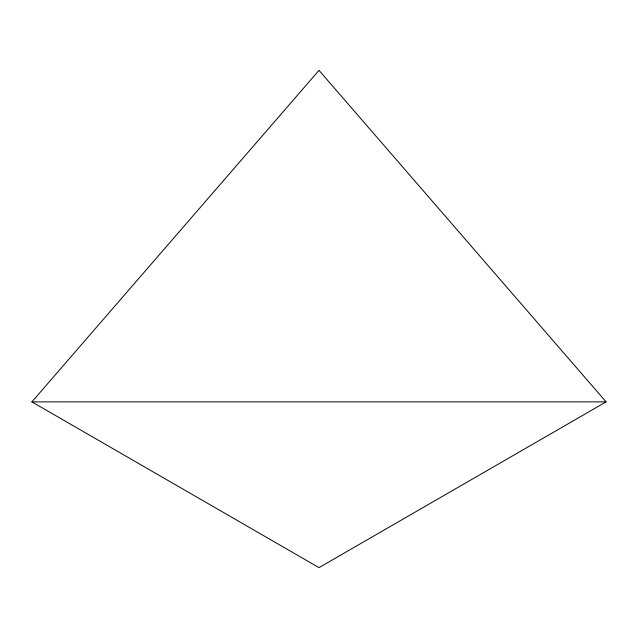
<?xml version="1.0" encoding="UTF-8"?>
<svg xmlns="http://www.w3.org/2000/svg" width="638" height="638" viewBox="0 0 638 638"><rect width="100%" height="100%" fill="white"/><g stroke="black" fill="none" stroke-linecap="round" stroke-linejoin="round"><path stroke-width="0.96" d="M31.9 401.876L319 70.363L606.1 401.876L319 567.637L31.9 401.876L606.1 401.876"/></g></svg>
